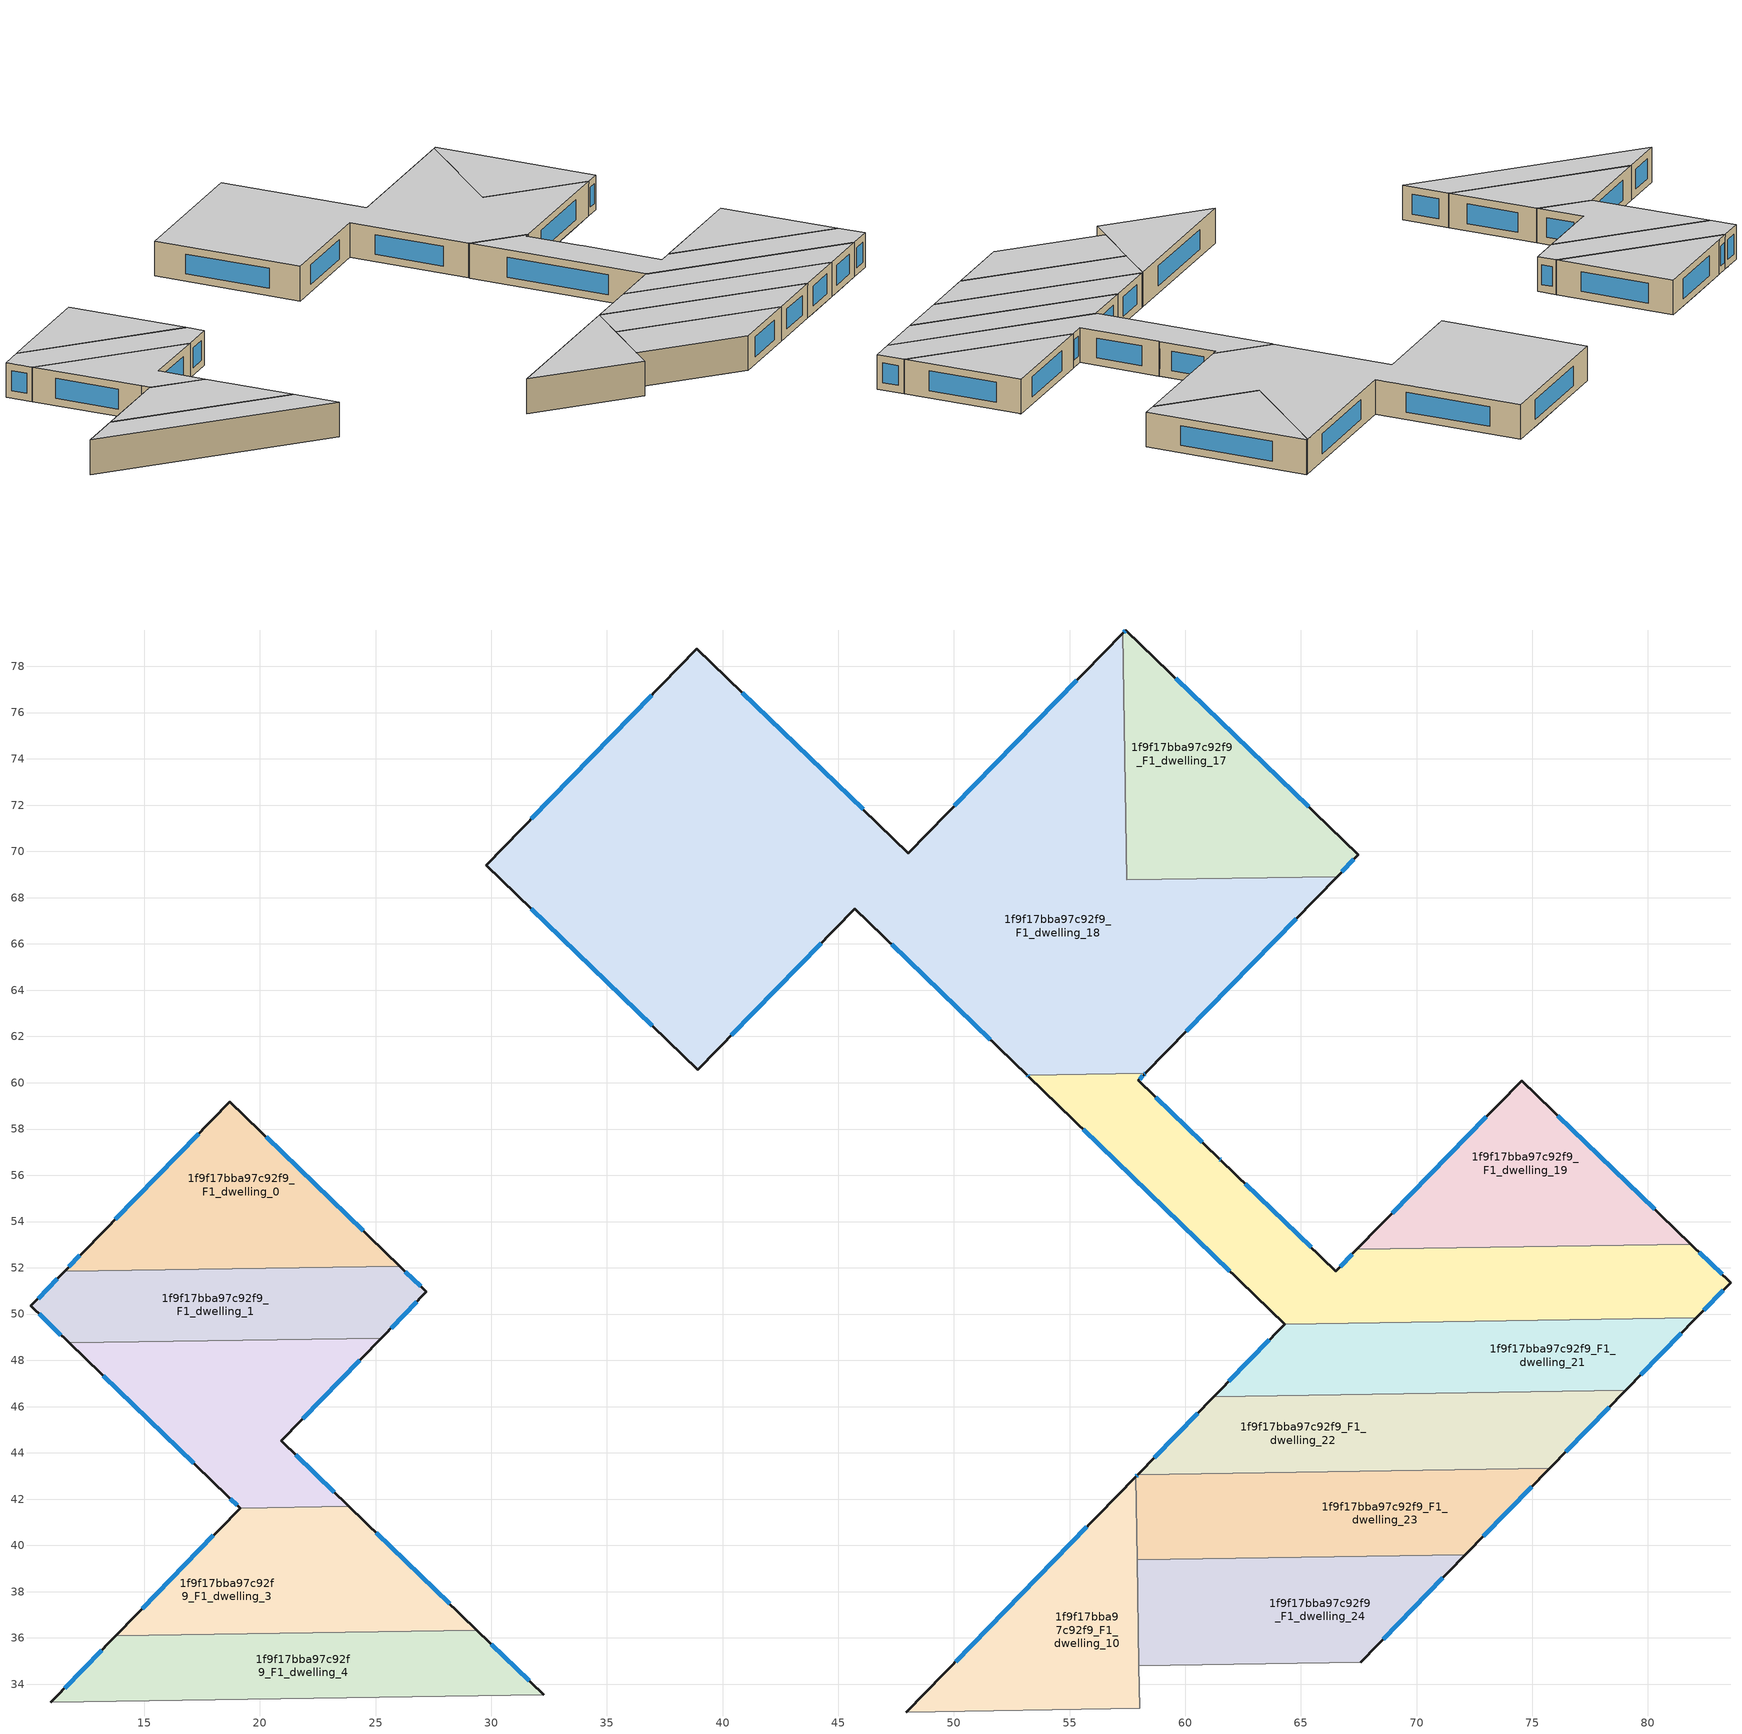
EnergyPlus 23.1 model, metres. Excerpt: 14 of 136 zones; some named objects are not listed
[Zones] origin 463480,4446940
1f9f17bba97c92f9_F1_dwelling_0
 floor to 1f9f17bba97c92f9_F0_dwelling_7 (EU_floor_Construction): 26.04,52.08 19.66,51.98 15.56,55.97 15.57,55.98 18.7,59.18 z3
 floor to 1f9f17bba97c92f9_F0_dwelling_8 (EU_floor_Construction): 19.66,51.98 13.35,51.88 12.44,52.76 15.51,55.91 15.56,55.97 z3
 floor to 1f9f17bba97c92f9_F0_dwelling_9 (EU_floor_Construction): 13.35,51.88 11.56,51.85 12.41,52.73 12.44,52.76 z3
 wall outside (EU_wall_Construction): 26.04,52.08 18.7,59.18 12.41,52.73 11.56,51.85 z3:6
 wall to 1f9f17bba97c92f9_F1_dwelling_1 (EU_wall_Construction): 11.56,51.85 26.04,52.08 z3:6
 window (EU_Window_Construction): 12.22,52.54 11.74,52.04 / 17.35,57.8 13.75,54.11 / 24.46,53.6 20.27,57.66 z3.64:5.36
 ceiling to 1f9f17bba97c92f9_F2_dwelling_0 (EU_floor_Construction): 26.04,52.08 18.7,59.18 12.41,52.73 11.56,51.85 z6
1f9f17bba97c92f9_F1_dwelling_1
 floor to 1f9f17bba97c92f9_F0_dwelling_8 (EU_floor_Construction): 22.8,48.92 16.49,48.83 13.35,51.88 19.66,51.98 z3
 floor to 1f9f17bba97c92f9_F0_dwelling_7 (EU_floor_Construction): 27.2,50.96 25.25,48.96 22.8,48.92 19.66,51.98 26.04,52.08 z3
 floor to 1f9f17bba97c92f9_F0_dwelling_9 (EU_floor_Construction): 16.49,48.83 13.95,48.79 11.19,51.47 11.56,51.85 13.35,51.88 z3
 floor to 1f9f17bba97c92f9_F0_dwelling_10 (EU_floor_Construction): 13.95,48.79 11.76,48.75 10.1,50.35 11.02,51.29 11.07,51.35 11.19,51.47 z3
 wall outside (EU_wall_Construction): 25.25,48.96 27.2,50.96 26.04,52.08 / 11.56,51.85 10.1,50.35 11.76,48.75 z3:6
 wall to 1f9f17bba97c92f9_F1_dwelling_2 (EU_wall_Construction): 11.76,48.75 25.25,48.96 z3:6
 window (EU_Window_Construction): 26.95,51.2 26.29,51.84 / 25.67,49.39 26.78,50.53 / 10.46,50.01 11.4,49.1 / 11.25,51.53 10.41,50.67 z3.64:5.36
 ceiling to 1f9f17bba97c92f9_F2_dwelling_1 (EU_floor_Construction): 25.25,48.96 27.2,50.96 26.04,52.08 11.56,51.85 10.1,50.35 11.76,48.75 z6
1f9f17bba97c92f9_F1_dwelling_10
 floor to 1f9f17bba97c92f9_F0_dwelling_20 (EU_floor_Construction): 57.97,36.72 58.03,32.96 56.64,32.93 52.33,37.12 54.87,39.74 z3
 floor to 1f9f17bba97c92f9_F0_dwelling_21 (EU_floor_Construction): 56.64,32.93 51.49,32.85 49.79,34.51 52.33,37.12 z3
 floor to 1f9f17bba97c92f9_F0_dwelling_19 (EU_floor_Construction): 57.89,41.89 57.97,36.72 54.87,39.74 57.41,42.35 z3
 floor to 1f9f17bba97c92f9_F0_dwelling_18 (EU_floor_Construction): 57.87,42.82 57.89,41.89 57.41,42.35 z3
 floor to 1f9f17bba97c92f9_F0_dwelling_24 (EU_floor_Construction): 57.87,42.98 57.87,42.82 48.13,32.8 47.95,32.8 z3
 floor adiabatic (EU_floor_Construction): 51.49,32.85 48.13,32.8 49.79,34.51 z3
 wall outside (EU_wall_Construction): 57.87,42.98 47.95,32.8 z3:6
 wall to 1f9f17bba97c92f9_F1_dwelling_11 (EU_wall_Construction): 47.95,32.8 58.03,32.96 z3:6
 wall to 1f9f17bba97c92f9_F1_dwelling_24 (EU_wall_Construction): 58,34.81 57.93,39.38 z3:6
 wall to 1f9f17bba97c92f9_F1_dwelling_23 (EU_wall_Construction): 57.93,39.38 57.87,42.98 z3:6
 wall to 1f9f17bba97c92f9_F1_dwelling_25 (EU_wall_Construction): 58.03,32.96 58,34.81 z3:6
 window (EU_Window_Construction): 55.75,40.8 50.07,34.98 z3.64:5.36
 ceiling to 1f9f17bba97c92f9_F2_dwelling_10 (EU_floor_Construction): 58.03,32.96 57.87,42.98 47.95,32.8 z6
1f9f17bba97c92f9_F1_dwelling_17
 floor to 1f9f17bba97c92f9_F0_dwelling_0 (EU_floor_Construction): 67.48,69.85 66.56,68.91 62.03,68.84 57.4,73.35 57.31,79.44 57.43,79.57 z3
 floor to 1f9f17bba97c92f9_F0_dwelling_1 (EU_floor_Construction): 62.03,68.84 57.47,68.77 57.4,73.35 z3
 wall outside (EU_wall_Construction): 66.56,68.91 67.48,69.85 57.43,79.57 57.3,79.44 z3:6
 wall to 1f9f17bba97c92f9_F1_dwelling_18 (EU_wall_Construction): 57.3,79.44 57.47,68.77 66.56,68.91 z3:6
 window (EU_Window_Construction): 66.76,69.11 67.29,69.65 / 57.41,79.54 57.33,79.47 / 65.33,71.93 59.59,77.49 z3.64:5.36
 ceiling to 1f9f17bba97c92f9_F2_dwelling_17 (EU_floor_Construction): 66.56,68.91 67.48,69.85 57.43,79.57 57.3,79.44 57.47,68.77 z6
1f9f17bba97c92f9_F1_dwelling_18
 floor to 1f9f17bba97c92f9_F0_dwelling_1 (EU_floor_Construction): 57.4,73.35 57.47,68.77 62.03,68.84 64.32,66.61 61.19,63.4 51.17,73.15 54.3,76.36 z3
 floor to 1f9f17bba97c92f9_F0_dwelling_2 (EU_floor_Construction): 61.19,63.4 58.27,60.4 57.82,60.4 48.03,69.92 51.17,73.15 z3
 floor to 1f9f17bba97c92f9_F0_dwelling_0 (EU_floor_Construction): 66.56,68.91 64.32,66.61 62.03,68.84 z3; 57.31,79.44 57.4,73.35 54.3,76.36 z3
 floor to 1f9f17bba97c92f9_F0_dwelling_6 (EU_floor_Construction): 42.28,64.01 38.92,60.57 29.78,69.4 33.16,72.88 z3
 floor to 1f9f17bba97c92f9_F0_dwelling_3 (EU_floor_Construction): 48.03,69.92 57.82,60.4 55.47,60.36 37.76,77.59 38.89,78.76 z3
 floor to 1f9f17bba97c92f9_F0_dwelling_4 (EU_floor_Construction): 45.72,67.53 36.6,76.4 37.76,77.59 55.47,60.36 53.17,60.32 z3
 floor to 1f9f17bba97c92f9_F0_dwelling_5 (EU_floor_Construction): 45.72,67.53 42.28,64.01 33.16,72.88 36.6,76.4 z3
 wall outside (EU_wall_Construction): 57.3,79.44 48.03,69.92 38.89,78.76 29.78,69.4 38.92,60.57 45.72,67.53 53.17,60.32 / 58.27,60.4 66.56,68.91 z3:6
 wall to 1f9f17bba97c92f9_F1_dwelling_20 (EU_wall_Construction): 53.17,60.32 58.27,60.4 z3:6
 window (EU_Window_Construction): 40.38,62.06 44.26,66.04 / 31.74,67.51 36.97,62.46 / 36.94,76.76 31.73,71.41 / 46.07,71.82 40.85,76.87 / 55.32,77.4 50.02,71.96 / 60.05,62.22 64.79,67.09 / 47.31,65.98 51.57,61.87 z3.64:5.36
 ceiling to 1f9f17bba97c92f9_F2_dwelling_18 (EU_floor_Construction): 58.27,60.4 66.56,68.91 57.47,68.77 57.3,79.44 48.03,69.92 38.89,78.76 29.78,69.4 38.92,60.57 45.72,67.53 53.17,60.32 z6
1f9f17bba97c92f9_F1_dwelling_19
 floor to 1f9f17bba97c92f9_F0_dwelling_15 (EU_floor_Construction): 74.61,60.03 71.09,56.4 74.68,52.91 67.42,52.79 74.54,60.1 z3
 floor adiabatic (EU_floor_Construction): 81.86,53.02 74.68,52.91 71.09,56.4 74.61,60.03 74.54,60.1 z3
 wall outside (EU_wall_Construction): 81.86,53.02 74.54,60.1 67.42,52.79 z3:6
 wall to 1f9f17bba97c92f9_F1_dwelling_20 (EU_wall_Construction): 67.42,52.79 81.86,53.02 z3:6
 window (EU_Window_Construction): 80.29,54.53 76.11,58.58 / 73.01,58.53 68.94,54.36 z3.64:5.36
 ceiling to 1f9f17bba97c92f9_F2_dwelling_19 (EU_floor_Construction): 81.86,53.02 74.54,60.1 67.42,52.79 z6
1f9f17bba97c92f9_F1_dwelling_2
 floor to 1f9f17bba97c92f9_F0_dwelling_9 (EU_floor_Construction): 20.92,44.52 23.85,41.69 21.29,41.65 13.95,48.79 16.49,48.83 z3
 floor to 1f9f17bba97c92f9_F0_dwelling_8 (EU_floor_Construction): 24.04,47.72 23.94,47.61 20.92,44.52 16.49,48.83 22.8,48.92 z3
 floor to 1f9f17bba97c92f9_F0_dwelling_7 (EU_floor_Construction): 25.25,48.96 24.04,47.72 22.8,48.92 z3
 floor to 1f9f17bba97c92f9_F0_dwelling_10 (EU_floor_Construction): 21.29,41.65 19.15,41.62 18.6,42.13 11.76,48.75 13.95,48.79 z3
 wall outside (EU_wall_Construction): 23.85,41.69 20.92,44.52 25.25,48.96 / 11.76,48.75 18.6,42.13 19.15,41.62 z3:6
 wall to 1f9f17bba97c92f9_F1_dwelling_3 (EU_wall_Construction): 19.15,41.62 23.85,41.69 z3:6
 window (EU_Window_Construction): 21.85,45.47 24.33,48.01 / 23.22,42.29 21.55,43.91 / 18.72,42.02 19.03,41.73 / 13.22,47.33 17.14,43.55 z3.64:5.36
 ceiling to 1f9f17bba97c92f9_F2_dwelling_2 (EU_floor_Construction): 23.85,41.69 20.92,44.52 25.25,48.96 11.76,48.75 18.6,42.13 19.15,41.62 z6
1f9f17bba97c92f9_F1_dwelling_20
 floor to 1f9f17bba97c92f9_F0_dwelling_15 (EU_floor_Construction): 77.89,49.78 70.73,49.67 67.55,52.76 66.63,51.83 66.55,51.9 67.42,52.79 74.68,52.91 z3
 floor to 1f9f17bba97c92f9_F0_dwelling_3 (EU_floor_Construction): 61.53,56.66 66.5,51.86 66.55,51.9 66.63,51.83 65.47,50.63 55.47,60.36 57.82,60.4 58.05,60.17 57.98,60.1 61.53,56.67 z3
 floor to 1f9f17bba97c92f9_F0_dwelling_14 (EU_floor_Construction): 83.57,51.36 82.09,49.84 77.89,49.78 74.68,52.91 81.86,53.02 z3
 floor to 1f9f17bba97c92f9_F0_dwelling_2 (EU_floor_Construction): 58.27,60.4 58.22,60.35 58.05,60.17 57.82,60.4 z3
 floor to 1f9f17bba97c92f9_F0_dwelling_4 (EU_floor_Construction): 65.47,50.63 64.44,49.57 64.29,49.57 53.22,60.28 53.17,60.32 55.47,60.36 z3
 floor to 1f9f17bba97c92f9_F0_dwelling_16 (EU_floor_Construction): 70.73,49.67 64.44,49.57 67.55,52.76 z3
 wall outside (EU_wall_Construction): 53.17,60.32 53.22,60.27 64.29,49.57 / 58.27,60.4 58.22,60.35 / 67.42,52.79 66.5,51.86 61.53,56.66 61.49,56.7 57.98,60.1 58.22,60.35 / 82.09,49.84 83.57,51.36 81.86,53.02 z3:6
 wall to 1f9f17bba97c92f9_F1_dwelling_21 (EU_wall_Construction): 64.29,49.57 82.09,49.84 z3:6
 window (EU_Window_Construction): 55.59,57.98 61.92,51.86 / 53.18,60.31 53.21,60.28 / 58.26,60.39 58.23,60.36 / 58.03,60.15 58.17,60.3 / 60.74,57.43 58.73,59.37 / 61.53,56.67 61.5,56.69 / 65.44,52.88 62.6,55.63 / 67.22,52.59 66.7,52.06 / 83.21,51.72 82.23,52.66 / 82.41,50.17 83.26,51.04 z3.64:5.36
 ceiling to 1f9f17bba97c92f9_F2_dwelling_20 (EU_floor_Construction): 82.09,49.84 83.57,51.36 81.86,53.02 67.42,52.79 66.5,51.86 61.53,56.66 61.49,56.7 57.98,60.1 58.22,60.35 58.27,60.4 53.17,60.32 53.22,60.27 64.29,49.57 z6
1f9f17bba97c92f9_F1_dwelling_21
 floor to 1f9f17bba97c92f9_F0_dwelling_4 (EU_floor_Construction): 64.44,49.57 64.31,49.44 64.24,49.51 64.29,49.57 z3
 floor to 1f9f17bba97c92f9_F0_dwelling_16 (EU_floor_Construction): 73.86,46.62 67.31,46.52 64.31,49.44 64.44,49.57 70.73,49.67 z3
 floor to 1f9f17bba97c92f9_F0_dwelling_14 (EU_floor_Construction): 82.09,49.84 80.02,47.71 77.89,49.78 z3
 floor to 1f9f17bba97c92f9_F0_dwelling_15 (EU_floor_Construction): 80.02,47.71 79.03,46.7 73.86,46.62 70.73,49.67 77.89,49.78 z3
 floor to 1f9f17bba97c92f9_F0_dwelling_24 (EU_floor_Construction): 64.31,49.44 61.38,46.43 61.23,46.43 64.24,49.51 z3
 floor adiabatic (EU_floor_Construction): 67.31,46.52 61.38,46.43 64.31,49.44 z3
 wall outside (EU_wall_Construction): 64.29,49.57 61.23,46.43 / 79.03,46.7 82.09,49.84 z3:6
 wall to 1f9f17bba97c92f9_F1_dwelling_22 (EU_wall_Construction): 61.23,46.43 79.03,46.7 z3:6
 window (EU_Window_Construction): 63.64,48.9 61.89,47.1 / 79.69,47.38 81.44,49.17 z3.64:5.36
 ceiling to 1f9f17bba97c92f9_F2_dwelling_21 (EU_floor_Construction): 79.03,46.7 82.09,49.84 64.29,49.57 61.23,46.43 z6
1f9f17bba97c92f9_F1_dwelling_22
 floor to 1f9f17bba97c92f9_F0_dwelling_16 (EU_floor_Construction): 76.47,44.08 75.75,43.34 70.67,43.26 67.31,46.52 73.86,46.62 z3
 floor to 1f9f17bba97c92f9_F0_dwelling_15 (EU_floor_Construction): 79.03,46.7 76.47,44.08 73.86,46.62 z3
 floor to 1f9f17bba97c92f9_F0_dwelling_17 (EU_floor_Construction): 70.67,43.26 62.88,43.14 60.46,45.48 61.38,46.43 67.31,46.52 z3
 floor to 1f9f17bba97c92f9_F0_dwelling_18 (EU_floor_Construction): 62.88,43.14 58.11,43.06 60.46,45.48 z3
 floor to 1f9f17bba97c92f9_F0_dwelling_24 (EU_floor_Construction): 61.38,46.43 58.11,43.06 57.95,43.06 61.23,46.43 z3
 wall outside (EU_wall_Construction): 61.23,46.43 57.95,43.06 / 75.75,43.34 79.03,46.7 z3:6
 wall to 1f9f17bba97c92f9_F1_dwelling_23 (EU_wall_Construction): 57.95,43.06 75.75,43.34 z3:6
 window (EU_Window_Construction): 60.53,45.71 58.65,43.78 / 76.45,44.06 78.33,45.98 z3.64:5.36
 ceiling to 1f9f17bba97c92f9_F2_dwelling_22 (EU_floor_Construction): 75.75,43.34 79.03,46.7 61.23,46.43 57.95,43.06 z6
1f9f17bba97c92f9_F1_dwelling_23
 floor to 1f9f17bba97c92f9_F0_dwelling_17 (EU_floor_Construction): 73.24,40.76 72.1,39.6 66.6,39.51 62.88,43.14 70.67,43.26 z3
 floor to 1f9f17bba97c92f9_F0_dwelling_16 (EU_floor_Construction): 75.75,43.34 73.24,40.76 70.67,43.26 z3
 floor to 1f9f17bba97c92f9_F0_dwelling_18 (EU_floor_Construction): 66.6,39.51 60.43,39.42 57.89,41.89 57.87,42.82 58.11,43.06 62.88,43.14 z3
 floor to 1f9f17bba97c92f9_F0_dwelling_19 (EU_floor_Construction): 60.43,39.42 57.93,39.38 57.89,41.89 z3
 floor to 1f9f17bba97c92f9_F0_dwelling_24 (EU_floor_Construction): 58.11,43.06 57.87,42.82 57.87,42.98 57.95,43.06 z3
 wall outside (EU_wall_Construction): 72.1,39.6 75.75,43.34 / 57.95,43.06 57.87,42.98 z3:6
 wall to 1f9f17bba97c92f9_F1_dwelling_24 (EU_wall_Construction): 57.93,39.38 72.1,39.6 z3:6
 window (EU_Window_Construction): 72.89,40.4 74.97,42.54 / 57.93,43.04 57.89,42.99 z3.64:5.36
 ceiling to 1f9f17bba97c92f9_F2_dwelling_23 (EU_floor_Construction): 72.1,39.6 75.75,43.34 57.95,43.06 57.87,42.98 57.93,39.38 z6
1f9f17bba97c92f9_F1_dwelling_24
 floor to 1f9f17bba97c92f9_F0_dwelling_18 (EU_floor_Construction): 69.38,36.81 67.58,34.96 65.05,34.92 60.43,39.42 66.6,39.51 z3
 floor to 1f9f17bba97c92f9_F0_dwelling_17 (EU_floor_Construction): 72.1,39.6 69.38,36.81 66.6,39.51 z3
 floor to 1f9f17bba97c92f9_F0_dwelling_19 (EU_floor_Construction): 65.05,34.92 59.91,34.84 57.97,36.72 57.93,39.38 60.43,39.42 z3
 floor to 1f9f17bba97c92f9_F0_dwelling_20 (EU_floor_Construction): 59.91,34.84 58,34.81 57.97,36.72 z3
 wall outside (EU_wall_Construction): 67.58,34.96 72.1,39.6 z3:6
 wall to 1f9f17bba97c92f9_F1_dwelling_25 (EU_wall_Construction): 58,34.81 67.58,34.96 z3:6
 window (EU_Window_Construction): 68.55,35.95 71.14,38.6 z3.64:5.36
 ceiling to 1f9f17bba97c92f9_F2_dwelling_24 (EU_floor_Construction): 67.58,34.96 72.1,39.6 57.93,39.38 58,34.81 z6
1f9f17bba97c92f9_F1_dwelling_3
 floor to 1f9f17bba97c92f9_F0_dwelling_11 (EU_floor_Construction): 23.38,36.24 17.5,36.15 15.61,37.99 18.52,40.97 z3
 floor to 1f9f17bba97c92f9_F0_dwelling_10 (EU_floor_Construction): 26.8,36.29 23.38,36.24 18.52,40.97 19.15,41.62 21.29,41.65 z3
 floor to 1f9f17bba97c92f9_F0_dwelling_9 (EU_floor_Construction): 29.39,36.33 26.8,36.29 21.29,41.65 23.85,41.69 z3
 floor to 1f9f17bba97c92f9_F0_dwelling_12 (EU_floor_Construction): 17.5,36.15 13.76,36.09 15.61,37.99 z3
 wall outside (EU_wall_Construction): 19.15,41.62 13.76,36.09 / 29.39,36.33 23.85,41.69 z3:6
 wall to 1f9f17bba97c92f9_F1_dwelling_4 (EU_wall_Construction): 13.76,36.09 29.39,36.33 z3:6
 window (EU_Window_Construction): 17.99,40.43 14.91,37.27 / 28.2,37.48 25.03,40.54 z3.64:5.36
 ceiling to 1f9f17bba97c92f9_F2_dwelling_3 (EU_floor_Construction): 29.39,36.33 23.85,41.69 19.15,41.62 13.76,36.09 z6
1f9f17bba97c92f9_F1_dwelling_4
 floor to 1f9f17bba97c92f9_F0_dwelling_11 (EU_floor_Construction): 26.25,33.45 20.36,33.36 17.5,36.15 23.38,36.24 z3
 floor to 1f9f17bba97c92f9_F0_dwelling_12 (EU_floor_Construction): 20.36,33.36 14.48,33.27 12.7,35 13.76,36.09 17.5,36.15 z3
 floor to 1f9f17bba97c92f9_F0_dwelling_10 (EU_floor_Construction): 29.66,33.51 26.25,33.45 23.38,36.24 26.8,36.29 z3
 floor to 1f9f17bba97c92f9_F0_dwelling_13 (EU_floor_Construction): 14.48,33.27 10.96,33.21 12.7,35 z3
 floor to 1f9f17bba97c92f9_F0_dwelling_9 (EU_floor_Construction): 32.26,33.55 29.66,33.51 26.8,36.29 29.39,36.33 z3
 wall outside (EU_wall_Construction): 13.76,36.09 10.96,33.21 / 32.26,33.55 29.39,36.33 z3:6
 wall to 1f9f17bba97c92f9_F1_dwelling_5 (EU_wall_Construction): 10.96,33.21 32.26,33.55 z3:6
 window (EU_Window_Construction): 13.16,35.47 11.56,33.83 / 31.65,34.14 30,35.73 z3.64:5.36
 ceiling to 1f9f17bba97c92f9_F2_dwelling_4 (EU_floor_Construction): 32.26,33.55 29.39,36.33 13.76,36.09 10.96,33.21 z6
[Building]
EU S2 Campaign: North Axis=0; Terrain=City; Solar Distribution=FullExterior
[Site:Location]
Yerevan-Zvartnots.Intl.AP: Latitude=40.15; Longitude=44.383; Time Zone=4; Elevation=854
[SizingPeriod:WeatherFileDays]
AnnualSizingPeriod: Begin Month=1; Begin Day of Month=1; End Month=12; End Day of Month=31; Day of Week for Start Day=Monday; Use Weather File Daylight Saving Period=No; Use Weather File Rain and Snow Indicators=No
[MATERIAL]
EU_InternalMass_Material: Roughness=MediumRough; Thickness=0.1; Conductivity=1; Density=1800; Specific Heat=900; Thermal Absorptance=0.9; Solar Absorptance=0.7; Visible Absorptance=0.7
[MATERIAL:NOMASS] Roughness=MediumRough; Thermal Absorptance=0.9; Solar Absorptance=0.7; Visible Absorptance=0.7
Name | Thermal Resistance
EU_wall_NoMass | 1.05043
EU_floor_NoMass | 0.478065
[WINDOWMATERIAL:SIMPLEGLAZINGSYSTEM]
EU_Window_SimpleGlazing: UFactor=2.5566; Solar Heat Gain Coefficient=0.75; Visible Transmittance=0.75
[CONSTRUCTION]
EU_wall_Construction: EU_wall_NoMass
EU_floor_Construction: EU_floor_NoMass
EU_Window_Construction: EU_Window_SimpleGlazing
EU_InternalMass_Construction: EU_InternalMass_Material
[ZONE] Type=1; Multiplier=1; Ceiling Height=autocalculate; Floor Area=autocalculate; Part of Total Floor Area=Yes
Name | Volume
1f9f17bba97c92f9_F1_dwelling_0 | 156.762
1f9f17bba97c92f9_F1_dwelling_1 | 144.111
1f9f17bba97c92f9_F1_dwelling_10 | 151.508
1f9f17bba97c92f9_F1_dwelling_17 | 177.066
1f9f17bba97c92f9_F1_dwelling_18 | 1006.39
1f9f17bba97c92f9_F1_dwelling_19 | 155.8125
1f9f17bba97c92f9_F1_dwelling_2 | 160.2
1f9f17bba97c92f9_F1_dwelling_20 | 293.873
1f9f17bba97c92f9_F1_dwelling_21 | 165.175
1f9f17bba97c92f9_F1_dwelling_22 | 177.008
1f9f17bba97c92f9_F1_dwelling_23 | 177.078
1f9f17bba97c92f9_F1_dwelling_24 | 162.957
1f9f17bba97c92f9_F1_dwelling_3 | 166.003
1f9f17bba97c92f9_F1_dwelling_4 | 156.719
[INTERNALMASS] Construction=EU_InternalMass_Construction
Name | Zone or ZoneList | Surface Area
1f9f17bba97c92f9_F1_dwelling_0_EU_InternalMass | 1f9f17bba97c92f9_F1_dwelling_0 | 52.2539
1f9f17bba97c92f9_F1_dwelling_1_EU_InternalMass | 1f9f17bba97c92f9_F1_dwelling_1 | 48.037
1f9f17bba97c92f9_F1_dwelling_2_EU_InternalMass | 1f9f17bba97c92f9_F1_dwelling_2 | 53.4002
1f9f17bba97c92f9_F1_dwelling_3_EU_InternalMass | 1f9f17bba97c92f9_F1_dwelling_3 | 55.3343
1f9f17bba97c92f9_F1_dwelling_4_EU_InternalMass | 1f9f17bba97c92f9_F1_dwelling_4 | 52.2394
1f9f17bba97c92f9_F1_dwelling_10_EU_InternalMass | 1f9f17bba97c92f9_F1_dwelling_10 | 50.5029
1f9f17bba97c92f9_F1_dwelling_17_EU_InternalMass | 1f9f17bba97c92f9_F1_dwelling_17 | 59.0217
1f9f17bba97c92f9_F1_dwelling_18_EU_InternalMass | 1f9f17bba97c92f9_F1_dwelling_18 | 335.473
1f9f17bba97c92f9_F1_dwelling_19_EU_InternalMass | 1f9f17bba97c92f9_F1_dwelling_19 | 51.9375
1f9f17bba97c92f9_F1_dwelling_20_EU_InternalMass | 1f9f17bba97c92f9_F1_dwelling_20 | 97.9504
1f9f17bba97c92f9_F1_dwelling_21_EU_InternalMass | 1f9f17bba97c92f9_F1_dwelling_21 | 55.0584
1f9f17bba97c92f9_F1_dwelling_22_EU_InternalMass | 1f9f17bba97c92f9_F1_dwelling_22 | 59.0025
1f9f17bba97c92f9_F1_dwelling_23_EU_InternalMass | 1f9f17bba97c92f9_F1_dwelling_23 | 59.0262
1f9f17bba97c92f9_F1_dwelling_24_EU_InternalMass | 1f9f17bba97c92f9_F1_dwelling_24 | 54.3189
[OTHEREQUIPMENT] Fuel Type=Electricity; Design Level Calculation Method=Watts/Area; Power per Zone Floor Area=1; Fraction Latent=0; Fraction Radiant=0; Fraction Lost=0; Carbon Dioxide Generation Rate=0; EndUse Subcategory=EU_Step8_InternalGains
Name | Zone or ZoneList or Space or SpaceList | Schedule
EU_Step8_InternalGain_1f9f17bba97c92f9_F1_dwelling_0_f000 | 1f9f17bba97c92f9_F1_dwelling_0 | EU_Step8_GainSchedule_1f9f17bba97c92f9_F1_dwelling_0_f000
EU_Step8_InternalGain_1f9f17bba97c92f9_F1_dwelling_1_f000 | 1f9f17bba97c92f9_F1_dwelling_1 | EU_Step8_GainSchedule_1f9f17bba97c92f9_F1_dwelling_1_f000
EU_Step8_InternalGain_1f9f17bba97c92f9_F1_dwelling_2_f000 | 1f9f17bba97c92f9_F1_dwelling_2 | EU_Step8_GainSchedule_1f9f17bba97c92f9_F1_dwelling_2_f000
EU_Step8_InternalGain_1f9f17bba97c92f9_F1_dwelling_3_f000 | 1f9f17bba97c92f9_F1_dwelling_3 | EU_Step8_GainSchedule_1f9f17bba97c92f9_F1_dwelling_3_f000
EU_Step8_InternalGain_1f9f17bba97c92f9_F1_dwelling_4_f000 | 1f9f17bba97c92f9_F1_dwelling_4 | EU_Step8_GainSchedule_1f9f17bba97c92f9_F1_dwelling_4_f000
EU_Step8_InternalGain_1f9f17bba97c92f9_F1_dwelling_10_f000 | 1f9f17bba97c92f9_F1_dwelling_10 | EU_Step8_GainSchedule_1f9f17bba97c92f9_F1_dwelling_10_f000
EU_Step8_InternalGain_1f9f17bba97c92f9_F1_dwelling_17_f000 | 1f9f17bba97c92f9_F1_dwelling_17 | EU_Step8_GainSchedule_1f9f17bba97c92f9_F1_dwelling_17_f000
EU_Step8_InternalGain_1f9f17bba97c92f9_F1_dwelling_18_f000 | 1f9f17bba97c92f9_F1_dwelling_18 | EU_Step8_GainSchedule_1f9f17bba97c92f9_F1_dwelling_18_f000
EU_Step8_InternalGain_1f9f17bba97c92f9_F1_dwelling_19_f000 | 1f9f17bba97c92f9_F1_dwelling_19 | EU_Step8_GainSchedule_1f9f17bba97c92f9_F1_dwelling_19_f000
EU_Step8_InternalGain_1f9f17bba97c92f9_F1_dwelling_20_f000 | 1f9f17bba97c92f9_F1_dwelling_20 | EU_Step8_GainSchedule_1f9f17bba97c92f9_F1_dwelling_20_f000
EU_Step8_InternalGain_1f9f17bba97c92f9_F1_dwelling_21_f000 | 1f9f17bba97c92f9_F1_dwelling_21 | EU_Step8_GainSchedule_1f9f17bba97c92f9_F1_dwelling_21_f000
EU_Step8_InternalGain_1f9f17bba97c92f9_F1_dwelling_22_f000 | 1f9f17bba97c92f9_F1_dwelling_22 | EU_Step8_GainSchedule_1f9f17bba97c92f9_F1_dwelling_22_f000
EU_Step8_InternalGain_1f9f17bba97c92f9_F1_dwelling_23_f000 | 1f9f17bba97c92f9_F1_dwelling_23 | EU_Step8_GainSchedule_1f9f17bba97c92f9_F1_dwelling_23_f000
EU_Step8_InternalGain_1f9f17bba97c92f9_F1_dwelling_24_f000 | 1f9f17bba97c92f9_F1_dwelling_24 | EU_Step8_GainSchedule_1f9f17bba97c92f9_F1_dwelling_24_f000
[ZONEVENTILATION:DESIGNFLOWRATE] Schedule=EU_AlwaysOn; Design Flow Rate Calculation Method=AirChanges/Hour; Air Changes per Hour=0.557805; Ventilation Type=Natural; Fan Pressure Rise=0; Fan Total Efficiency=1; Constant Term Coefficient=1; Temperature Term Coefficient=0; Velocity Term Coefficient=0; Velocity Squared Term Coefficient=0; Minimum Indoor Temperature=-100; Maximum Indoor Temperature=100; Delta Temperature=-100; Minimum Outdoor Temperature=-100; Maximum Outdoor Temperature=100; Maximum Wind Speed=40
Name | Zone or ZoneList or Space or SpaceList
EU_ConstantAir_1f9f17bba97c92f9_F1_dwelling_0 | 1f9f17bba97c92f9_F1_dwelling_0
EU_ConstantAir_1f9f17bba97c92f9_F1_dwelling_1 | 1f9f17bba97c92f9_F1_dwelling_1
EU_ConstantAir_1f9f17bba97c92f9_F1_dwelling_2 | 1f9f17bba97c92f9_F1_dwelling_2
EU_ConstantAir_1f9f17bba97c92f9_F1_dwelling_3 | 1f9f17bba97c92f9_F1_dwelling_3
EU_ConstantAir_1f9f17bba97c92f9_F1_dwelling_4 | 1f9f17bba97c92f9_F1_dwelling_4
EU_ConstantAir_1f9f17bba97c92f9_F1_dwelling_10 | 1f9f17bba97c92f9_F1_dwelling_10
EU_ConstantAir_1f9f17bba97c92f9_F1_dwelling_17 | 1f9f17bba97c92f9_F1_dwelling_17
EU_ConstantAir_1f9f17bba97c92f9_F1_dwelling_18 | 1f9f17bba97c92f9_F1_dwelling_18
EU_ConstantAir_1f9f17bba97c92f9_F1_dwelling_19 | 1f9f17bba97c92f9_F1_dwelling_19
EU_ConstantAir_1f9f17bba97c92f9_F1_dwelling_20 | 1f9f17bba97c92f9_F1_dwelling_20
EU_ConstantAir_1f9f17bba97c92f9_F1_dwelling_21 | 1f9f17bba97c92f9_F1_dwelling_21
EU_ConstantAir_1f9f17bba97c92f9_F1_dwelling_22 | 1f9f17bba97c92f9_F1_dwelling_22
EU_ConstantAir_1f9f17bba97c92f9_F1_dwelling_23 | 1f9f17bba97c92f9_F1_dwelling_23
EU_ConstantAir_1f9f17bba97c92f9_F1_dwelling_24 | 1f9f17bba97c92f9_F1_dwelling_24
[HVACTEMPLATE:ZONE:IDEALLOADSAIRSYSTEM] System Availability Schedule=EU_AlwaysOn; Maximum Heating Supply Air Temperature=50; Minimum Cooling Supply Air Temperature=13; Maximum Heating Supply Air Humidity Ratio=0.0156; Minimum Cooling Supply Air Humidity Ratio=0.0077; Heating Limit=NoLimit; Cooling Limit=NoLimit; Heating Availability Schedule=EU_AlwaysOn; Cooling Availability Schedule=EU_CoolingOff; Dehumidification Control Type=ConstantSensibleHeatRatio; Cooling Sensible Heat Ratio=0.7; Dehumidification Setpoint=60; Humidification Control Type=None; Humidification Setpoint=30; Outdoor Air Method=None; Outdoor Air Flow Rate per Person=0.00944; Outdoor Air Flow Rate per Zone Floor Area=0; Outdoor Air Flow Rate per Zone=0; Demand Controlled Ventilation Type=None; Outdoor Air Economizer Type=NoEconomizer; Heat Recovery Type=None; Sensible Heat Recovery Effectiveness=0.7; Latent Heat Recovery Effectiveness=0.65
Name | Template Thermostat
1f9f17bba97c92f9_F1_dwelling_0 | EU_HeatOnly_1f9f17bba97c92f9_F1_dwelling_0
1f9f17bba97c92f9_F1_dwelling_1 | EU_HeatOnly_1f9f17bba97c92f9_F1_dwelling_1
1f9f17bba97c92f9_F1_dwelling_2 | EU_HeatOnly_1f9f17bba97c92f9_F1_dwelling_2
1f9f17bba97c92f9_F1_dwelling_3 | EU_HeatOnly_1f9f17bba97c92f9_F1_dwelling_3
1f9f17bba97c92f9_F1_dwelling_4 | EU_HeatOnly_1f9f17bba97c92f9_F1_dwelling_4
1f9f17bba97c92f9_F1_dwelling_10 | EU_HeatOnly_1f9f17bba97c92f9_F1_dwelling_10
1f9f17bba97c92f9_F1_dwelling_17 | EU_HeatOnly_1f9f17bba97c92f9_F1_dwelling_17
1f9f17bba97c92f9_F1_dwelling_18 | EU_HeatOnly_1f9f17bba97c92f9_F1_dwelling_18
1f9f17bba97c92f9_F1_dwelling_19 | EU_HeatOnly_1f9f17bba97c92f9_F1_dwelling_19
1f9f17bba97c92f9_F1_dwelling_20 | EU_HeatOnly_1f9f17bba97c92f9_F1_dwelling_20
1f9f17bba97c92f9_F1_dwelling_21 | EU_HeatOnly_1f9f17bba97c92f9_F1_dwelling_21
1f9f17bba97c92f9_F1_dwelling_22 | EU_HeatOnly_1f9f17bba97c92f9_F1_dwelling_22
1f9f17bba97c92f9_F1_dwelling_23 | EU_HeatOnly_1f9f17bba97c92f9_F1_dwelling_23
1f9f17bba97c92f9_F1_dwelling_24 | EU_HeatOnly_1f9f17bba97c92f9_F1_dwelling_24
[SIZING:ZONE] Zone Cooling Design Supply Air Temperature Input Method=SupplyAirTemperature; Zone Cooling Design Supply Air Temperature=13; Zone Heating Design Supply Air Temperature Input Method=SupplyAirTemperature; Zone Heating Design Supply Air Temperature=50; Zone Cooling Design Supply Air Humidity Ratio=0.008; Zone Heating Design Supply Air Humidity Ratio=0.008; Cooling Design Air Flow Method=DesignDay; Cooling Design Air Flow Rate=0; Cooling Minimum Air Flow per Zone Floor Area=0.000762; Cooling Minimum Air Flow=0; Cooling Minimum Air Flow Fraction=0.2; Heating Design Air Flow Method=DesignDay; Heating Design Air Flow Rate=0; Heating Maximum Air Flow per Zone Floor Area=0.002032; Heating Maximum Air Flow=0.141576; Heating Maximum Air Flow Fraction=0.3; Account for Dedicated Outdoor Air System=No; Dedicated Outdoor Air System Control Strategy=NeutralSupplyAir; Dedicated Outdoor Air Low Setpoint Temperature for Design=autosize; Dedicated Outdoor Air High Setpoint Temperature for Design=autosize; Zone Load Sizing Method=Sensible Load Only No Latent Load; Zone Latent Cooling Design Supply Air Humidity Ratio Input Method=HumidityRatioDifference; Zone Cooling Design Supply Air Humidity Ratio Difference=0.005; Zone Latent Heating Design Supply Air Humidity Ratio Input Method=HumidityRatioDifference; Zone Humidification Design Supply Air Humidity Ratio Difference=0.005
1f9f17bba97c92f9_F1_dwelling_0; 1f9f17bba97c92f9_F1_dwelling_1; 1f9f17bba97c92f9_F1_dwelling_2; 1f9f17bba97c92f9_F1_dwelling_3; 1f9f17bba97c92f9_F1_dwelling_4; 1f9f17bba97c92f9_F1_dwelling_10; 1f9f17bba97c92f9_F1_dwelling_17; 1f9f17bba97c92f9_F1_dwelling_18; 1f9f17bba97c92f9_F1_dwelling_19; 1f9f17bba97c92f9_F1_dwelling_20; 1f9f17bba97c92f9_F1_dwelling_21; 1f9f17bba97c92f9_F1_dwelling_22; 1f9f17bba97c92f9_F1_dwelling_23; 1f9f17bba97c92f9_F1_dwelling_24
[SCHEDULE:CONSTANT]
Name | Hourly Value
EU_AlwaysOn | 1
EU_CoolingOff | 0
[SCHEDULE:FILE] Column Number=1; Rows to Skip at Top=0; Number of Hours of Data=8760; Column Separator=Comma; Interpolate to Timestep=No; Minutes per Item=60; Adjust Schedule for Daylight Savings=Yes
Name | File
EU_Step8_GainSchedule_1f9f17bba97c92f9_F1_dwelling_0_f000 | ../../schedules/1f9f17bba97c92f9/1f9f17bba97c92f9_F1_dwelling_0_f000_gain.csv
EU_Step8_GainSchedule_1f9f17bba97c92f9_F1_dwelling_1_f000 | ../../schedules/1f9f17bba97c92f9/1f9f17bba97c92f9_F1_dwelling_1_f000_gain.csv
EU_Step8_GainSchedule_1f9f17bba97c92f9_F1_dwelling_2_f000 | ../../schedules/1f9f17bba97c92f9/1f9f17bba97c92f9_F1_dwelling_2_f000_gain.csv
EU_Step8_GainSchedule_1f9f17bba97c92f9_F1_dwelling_3_f000 | ../../schedules/1f9f17bba97c92f9/1f9f17bba97c92f9_F1_dwelling_3_f000_gain.csv
EU_Step8_GainSchedule_1f9f17bba97c92f9_F1_dwelling_4_f000 | ../../schedules/1f9f17bba97c92f9/1f9f17bba97c92f9_F1_dwelling_4_f000_gain.csv
EU_Step8_GainSchedule_1f9f17bba97c92f9_F1_dwelling_10_f000 | ../../schedules/1f9f17bba97c92f9/1f9f17bba97c92f9_F1_dwelling_10_f000_gain.csv
EU_Step8_GainSchedule_1f9f17bba97c92f9_F1_dwelling_17_f000 | ../../schedules/1f9f17bba97c92f9/1f9f17bba97c92f9_F1_dwelling_17_f000_gain.csv
EU_Step8_GainSchedule_1f9f17bba97c92f9_F1_dwelling_18_f000 | ../../schedules/1f9f17bba97c92f9/1f9f17bba97c92f9_F1_dwelling_18_f000_gain.csv
EU_Step8_GainSchedule_1f9f17bba97c92f9_F1_dwelling_19_f000 | ../../schedules/1f9f17bba97c92f9/1f9f17bba97c92f9_F1_dwelling_19_f000_gain.csv
EU_Step8_GainSchedule_1f9f17bba97c92f9_F1_dwelling_20_f000 | ../../schedules/1f9f17bba97c92f9/1f9f17bba97c92f9_F1_dwelling_20_f000_gain.csv
EU_Step8_GainSchedule_1f9f17bba97c92f9_F1_dwelling_21_f000 | ../../schedules/1f9f17bba97c92f9/1f9f17bba97c92f9_F1_dwelling_21_f000_gain.csv
EU_Step8_GainSchedule_1f9f17bba97c92f9_F1_dwelling_22_f000 | ../../schedules/1f9f17bba97c92f9/1f9f17bba97c92f9_F1_dwelling_22_f000_gain.csv
EU_Step8_GainSchedule_1f9f17bba97c92f9_F1_dwelling_23_f000 | ../../schedules/1f9f17bba97c92f9/1f9f17bba97c92f9_F1_dwelling_23_f000_gain.csv
EU_Step8_GainSchedule_1f9f17bba97c92f9_F1_dwelling_24_f000 | ../../schedules/1f9f17bba97c92f9/1f9f17bba97c92f9_F1_dwelling_24_f000_gain.csv
